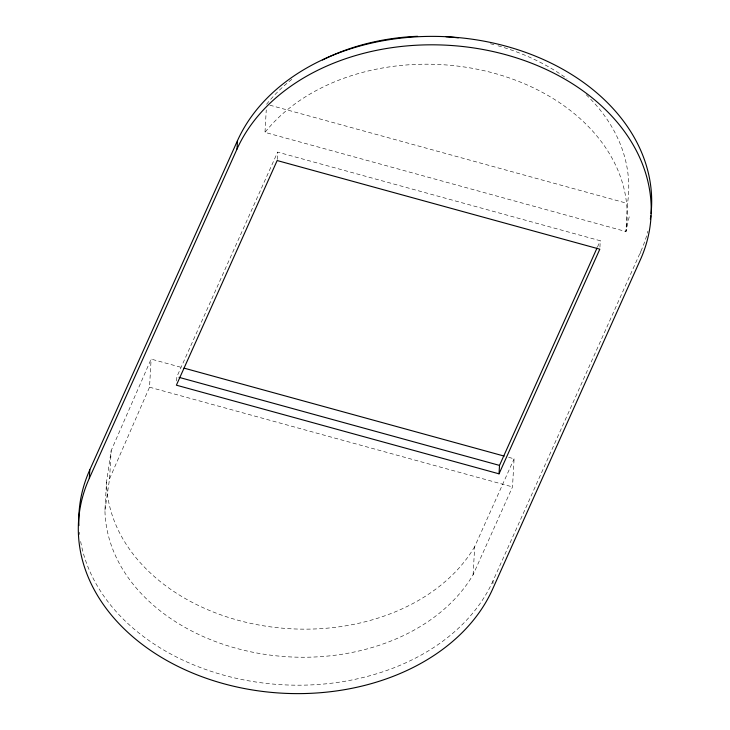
<?xml version="1.0" encoding="UTF-8"?>
<svg xmlns="http://www.w3.org/2000/svg" width="730" height="730" viewBox="0 0 730 730"><rect width="100%" height="100%" fill="white"/><g stroke="black" fill="none" stroke-linecap="round" stroke-linejoin="round"><path stroke-width="0.55" stroke-dasharray="3.65 2.74" d="M508.609 457.309L514.093 458.814L512.506 486.919L473.104 574.747A192.172 144.093 3.2 0 1 259.177 653.432A192.172 144.093 3.2 0 1 104.938 510.215L106.516 482.119L111.17 450.629L151.119 359.087L182.92 367.82M104.938 510.215L109.582 478.734L111.17 450.629M109.582 478.734L149.531 387.192L151.119 359.087M176.624 380.969L176.861 376.753L277.637 152.114L600.288 240.763L599.932 247.087M629.205 216.801L625.92 231.547L264.99 132.376L266.258 109.892M277.227 159.496L277.637 152.114M473.104 574.747L474.692 546.651L514.093 458.814M492.923 583.836L493.106 580.669L640.794 251.458A212.695 159.487 3.2 0 0 647.902 231.164M586.172 94.699A194.545 145.872 3.2 0 1 627.508 203.451L625.92 231.547A194.545 145.872 3.2 0 0 494.219 73.265A194.545 145.872 3.2 0 0 264.99 132.376M640.675 253.565L640.794 251.458M597.487 247.005L600.288 240.763M269.863 105.184L627.508 203.451M149.531 387.192L512.506 486.919M493.106 580.669A212.695 159.487 3.2 0 1 269.808 683.764A212.695 159.487 3.2 0 1 80.236 538.95M79.625 534.506A212.695 159.487 3.2 0 1 79.388 532.27M266.569 104.281A194.545 145.872 3.2 0 1 292.995 78.448M490.432 43.754A194.545 145.872 3.2 0 1 495.798 45.169M497.988 45.78A194.545 145.872 3.2 0 1 566.982 78.676M474.692 546.651A192.172 144.093 3.2 0 1 260.756 625.336A192.172 144.093 3.2 0 1 106.516 482.119"/><path stroke-width="1.09" d="M89.325 478.287L237.013 149.075A212.695 159.487 3.2 0 1 505.844 54.723A212.695 159.487 3.2 0 1 640.32 259.889L492.631 589.101A212.695 159.487 3.2 0 1 223.681 683.709A212.695 159.487 3.2 0 1 89.325 478.287L89.799 469.855L237.487 140.644A212.695 159.487 3.2 0 1 481.243 40.652A212.695 159.487 3.2 0 1 651.051 213.58M237.013 149.075L237.487 140.644M499.037 473.834L599.814 249.195L277.163 160.545L176.386 385.185L499.037 473.834L499.512 465.402L597.021 248.045M184.015 368.121L504.22 456.104M179.06 377.355L499.512 465.402M78.904 525.573A212.695 159.487 3.2 0 1 89.799 469.855M650.804 215.797A212.695 159.487 3.2 0 1 650.348 219.109M322.541 59.979A194.545 145.872 3.2 0 1 417.596 36.299M445.948 36.719A194.545 145.872 3.2 0 1 458.285 37.869"/></g></svg>
